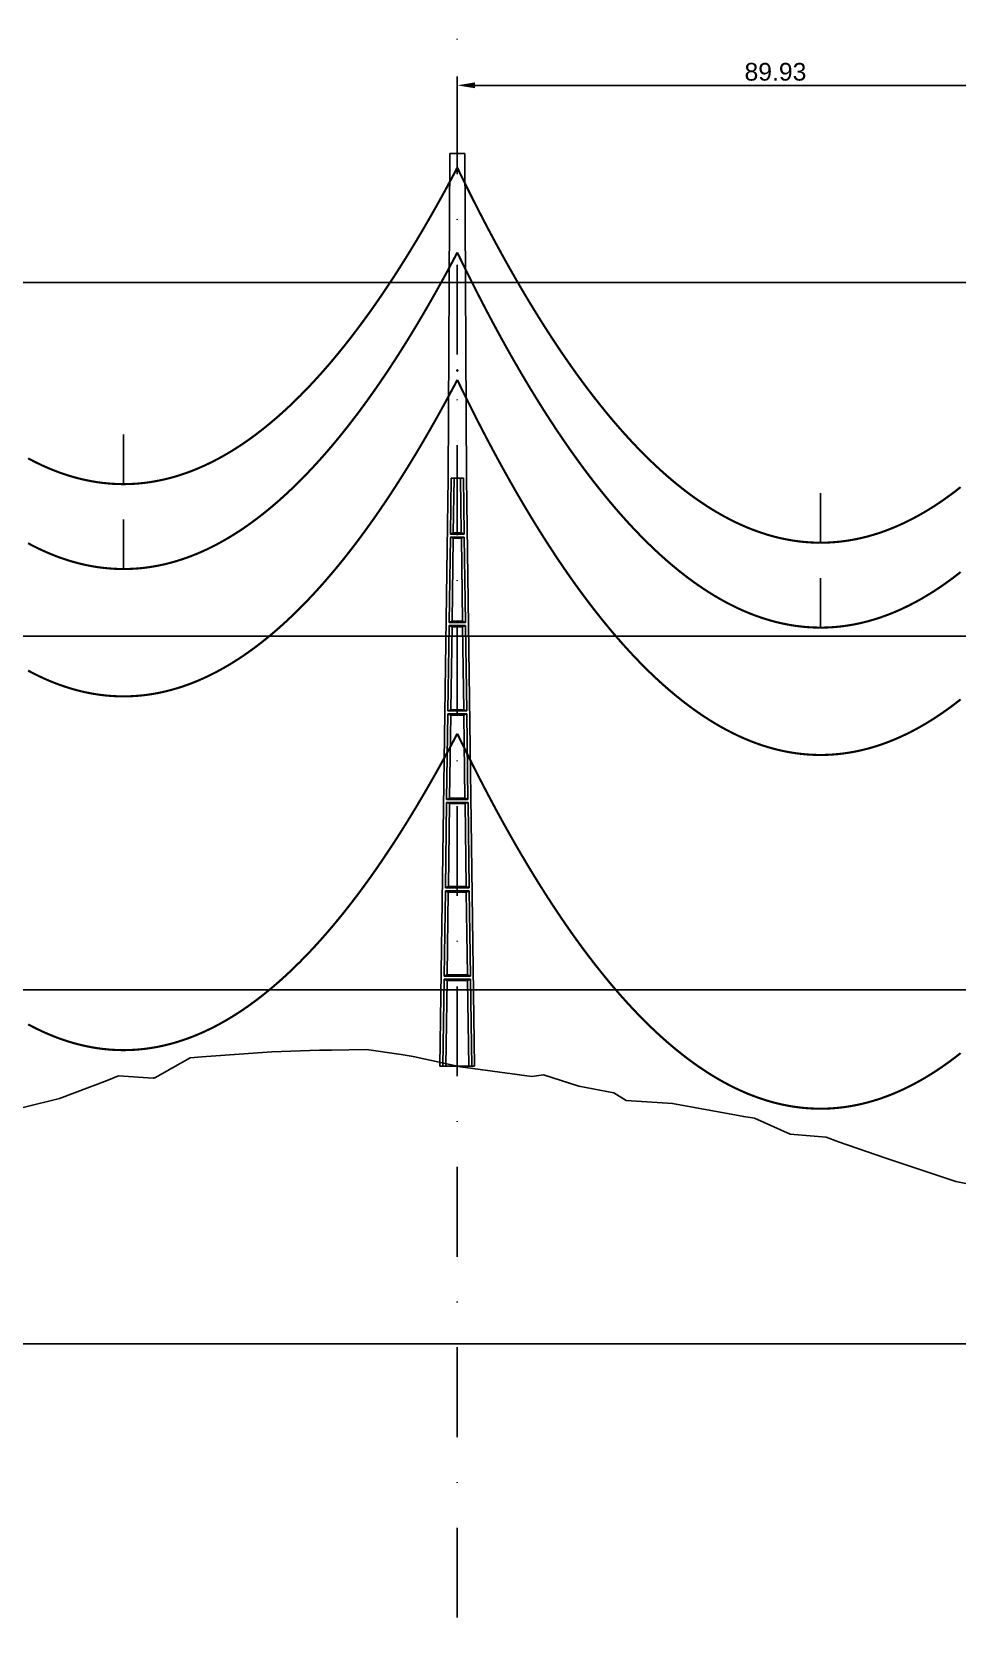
# Model space of a CAD drawing. Header units: metres. Extents: x -121 to 9872, y 3505 to 10721.
# Drawn here: x 3338.2 to 3468.9, y 6536.5 to 6762.4 of the extents above; entities that cross this region are included whole.
import ezdxf

# ---------------------------------------------------------------- set-up
doc = ezdxf.new("R2010")
doc.units = ezdxf.units.M
doc.header["$PDMODE"] = 2
doc.linetypes.add('DASHDOT', pattern=[25.4, 12.7, -6.35, 0, -6.35])
doc.linetypes.add('DASHED', pattern=[0.75, 0.5, -0.25])
for name, color, linetype in [('C-ROAD-PROF', 2, 'DASHED'), ('CON-EOL- FO', 101, 'Continuous'), ('CON-EOL- PROJEÇÃO', 22, 'Continuous'), ('CON-EOL-CA ARBUTUS', 144, 'Continuous'), ('cotas', 7, 'Continuous'), ('GRID', 253, 'Continuous'), ('POSTE DT', 7, 'Continuous')]:
    doc.layers.add(name, color=color, linetype=linetype)
doc.styles.get("Standard").update_dxf_attribs({"font": 'arial.ttf'})
doc.dimstyles.new('ISO-25', dxfattribs={"dimtxt": 2.5, "dimasz": 2.5, "dimexe": 1.25, "dimexo": 0.625, "dimtad": 1, "dimzin": 1, "dimtxsty": 'Standard', "dimcen": 2.5, "dimaunit": 1, "dimadec": 3, "dimazin": 3, "dimtfac": 1, "dimtmove": 0, "dimatfit": 3, "dimfxlon": 1, "dimarcsym": 0})

# ---------------------------------------------------------------- blocks, each defined once
blk = doc.blocks.new('*U10')
at = {"layer": 'POSTE DT', "extrusion": (0, 1, 0)}
for p, q in [((-3.31, 406.59), (-4.05, 262)), ((-3.31, 406.59), (3.31, 406.59)), ((3.31, 406.59), (4.06, 262)), ((-4.05, 262), (-7.72, 0)), ((-4.05, 262), (-4.05, 262)), ((-2.73, 262), (-3.08, 237.05)), ((-2.73, 262), (2.75, 262)), ((-1.42, 262), (-1.77, 237.57)), ((1.43, 262), (1.77, 237.57)), ((2.75, 262), (3.1, 237.05)), ((4.06, 262), (7.72, 0)), ((-3.1, 235.74), (-3.63, 197.65)), ((3.11, 235.73), (-3.1, 235.74)), ((3.1, 237.05), (-3.08, 237.05)), ((-1.8, 235.21), (-2.32, 198.19)), ((1.8, 235.21), (2.32, 198.19)), ((3.11, 235.73), (3.65, 197.65)), ((-3.65, 196.34), (-4.19, 158.25)), ((-2.35, 195.8), (-2.87, 158.8)), ((2.35, 195.8), (2.87, 158.8)), ((3.66, 196.34), (4.2, 158.25)), ((-4.21, 156.94), (-4.74, 118.85)), ((4.21, 156.94), (4.75, 118.85)), ((-2.9, 156.39), (-3.42, 119.41)), ((2.91, 156.39), (3.42, 119.41)), ((-4.76, 117.54), (-5.29, 79.45)), ((4.77, 117.54), (-4.76, 117.54)), ((4.75, 118.85), (-4.74, 118.85)), ((-3.46, 116.98), (-3.97, 80.02)), ((3.46, 116.98), (3.98, 80.02)), ((4.77, 117.54), (5.3, 79.45)), ((5.3, 79.45), (-5.29, 79.45)), ((-5.31, 78.14), (-5.85, 40.06)), ((5.32, 78.14), (-5.31, 78.14)), ((-4.01, 77.57), (-4.53, 40.63)), ((4.01, 77.57), (4.53, 40.63)), ((5.32, 78.14), (5.85, 40.06)), ((-5.86, 38.74), (-6.41, 0)), ((5.87, 38.74), (-5.86, 38.74)), ((5.85, 40.06), (-5.85, 40.06)), ((-4.56, 38.17), (-5.1, 0)), ((4.56, 38.17), (5.1, 0)), ((5.87, 38.74), (6.41, 0)), ((-6.41, 0), (-7.72, 0)), ((-5.1, 0), (-6.41, 0)), ((5.1, 0), (-5.1, 0)), ((6.41, 0), (5.1, 0)), ((7.72, 0), (6.41, 0))]:
    blk.add_line(p, q, dxfattribs=at)
at = {"layer": 'POSTE DT', "ltscale": 3}
for points in [[(-3.65, 196.34), (3.66, 196.34)], [(-3.63, 197.65), (3.65, 197.65)], [(-4.21, 156.94), (4.21, 156.94)], [(4.2, 158.25), (-4.19, 158.25)]]:
    blk.add_lwpolyline(points, dxfattribs=at)
at = {"layer": 'POSTE DT'}
for points, knots in [([(0.25, 309.94), (0.25, 309.93), (0.25, 309.93), (0.25, 309.92), (0.25, 309.91), (0.25, 309.9), (0.25, 309.89), (0.24, 309.85), (0.22, 309.82), (0.19, 309.77), (0.16, 309.74), (0.11, 309.71), (0.08, 309.7), (0.01, 309.68), (-0.02, 309.68), (-0.08, 309.7), (-0.11, 309.71), (-0.16, 309.74), (-0.18, 309.76), (-0.21, 309.8), (-0.22, 309.82), (-0.24, 309.85), (-0.24, 309.87), (-0.25, 309.89), (-0.25, 309.9), (-0.25, 309.92), (-0.25, 309.92), (-0.25, 309.93), (-0.25, 309.94), (-0.25, 309.95), (-0.25, 309.95), (-0.25, 309.96), (-0.25, 309.97), (-0.24, 310), (-0.23, 310.02), (-0.21, 310.07), (-0.2, 310.09), (-0.15, 310.14), (-0.13, 310.15), (-0.07, 310.18), (-0.03, 310.19), (0.03, 310.19), (0.06, 310.18), (0.12, 310.16), (0.14, 310.14), (0.18, 310.11), (0.2, 310.09), (0.21, 310.06), (0.22, 310.05), (0.23, 310.04), (0.24, 310.01), (0.24, 309.99), (0.25, 309.97), (0.25, 309.96), (0.25, 309.95), (0.25, 309.94), (0.25, 309.94), (0.25, 309.94), (0.25, 309.94)], [-54.728303, -54.728303, -54.728303, -54.728303, -54.309038, -54.309038, -53.647169, -53.647169, -52.532885, -52.532885, -48.86224, -48.86224, -45.282765, -45.282765, -41.52867, -41.52867, -37.867486, -37.867486, -34.454589, -34.454589, -31.301423, -31.301423, -28.48103, -28.48103, -26.961755, -26.961755, -25.7544, -25.7544, -25.136228, -25.136228, -24.64409, -24.64409, -24.094201, -24.094201, -23.191199, -23.191199, -20.494482, -20.494482, -17.342863, -17.342863, -13.645538, -13.645538, -9.835989, -9.835989, -6.296781, -6.296781, -3.005029, -3.005029, 0, 0, 0, 1.527594, 1.527594, 3.697216, 3.697216, 4.489727, 4.489727, 5.01438, 5.01438, 5.095313, 5.095313, 5.095313, 5.095313]), ([(-3.1, 235.74), (-2.88, 235.65), (-2.67, 235.56), (-2.23, 235.39), (-2.02, 235.3), (-1.8, 235.21)], [0.055576, 0.055576, 0.055576, 0.055576, 56.767409, 56.767409, 113.50757, 113.50757, 113.50757, 113.50757]), ([(-1.77, 237.57), (-1.99, 237.49), (-2.21, 237.4), (-2.64, 237.22), (-2.86, 237.14), (-3.08, 237.05)], [0, 0, 0, 0, 56.660495, 56.660495, 113.412826, 113.412826, 113.412826, 113.412826]), ([(-1.8, 235.21), (-1.2, 235.21), (-0.6, 235.21), (0.6, 235.21), (1.2, 235.21), (1.8, 235.21)], [0, 0, 0, 0, 68.567797, 68.567797, 137.136247, 137.136247, 137.136247, 137.136247]), ([(1.77, 237.57), (1.18, 237.57), (0.59, 237.57), (-0.59, 237.57), (-1.18, 237.57), (-1.77, 237.57)], [0, 0, 0, 0, 67.306894, 67.306894, 134.614447, 134.614447, 134.614447, 134.614447]), ([(3.1, 237.05), (2.87, 237.14), (2.65, 237.23), (2.21, 237.4), (1.99, 237.49), (1.77, 237.57)], [0, 0, 0, 0, 56.738948, 56.738948, 113.38731, 113.38731, 113.38731, 113.38731]), ([(1.8, 235.21), (2.02, 235.3), (2.24, 235.38), (2.68, 235.56), (2.89, 235.65), (3.11, 235.73)], [0, 0, 0, 0, 56.845349, 56.845349, 113.599799, 113.599799, 113.599799, 113.599799]), ([(-3.65, 196.34), (-3.43, 196.25), (-3.22, 196.16), (-2.78, 195.98), (-2.57, 195.89), (-2.35, 195.8)], [0.054307, 0.054307, 0.054307, 0.054307, 63.527131, 63.527131, 127.063246, 127.063246, 127.063246, 127.063246]), ([(-2.32, 198.19), (-2.54, 198.1), (-2.76, 198.01), (-3.2, 197.83), (-3.41, 197.74), (-3.63, 197.65)], [0, 0, 0, 0, 63.412073, 63.412073, 126.777421, 126.777421, 126.777421, 126.777421]), ([(-2.35, 195.8), (-1.57, 195.8), (-0.78, 195.8), (0.79, 195.8), (1.57, 195.8), (2.35, 195.8)], [0, 0, 0, 0, 89.585713, 89.585713, 179.17191, 179.17191, 179.17191, 179.17191]), ([(2.32, 198.19), (1.55, 198.19), (0.77, 198.19), (-0.77, 198.19), (-1.55, 198.19), (-2.32, 198.19)], [0, 0, 0, 0, 88.31008, 88.31008, 176.620652, 176.620652, 176.620652, 176.620652]), ([(3.65, 197.65), (3.43, 197.74), (3.2, 197.83), (2.76, 198.01), (2.54, 198.1), (2.32, 198.19)], [0, 0, 0, 0, 63.488119, 63.488119, 126.880939, 126.880939, 126.880939, 126.880939]), ([(2.35, 195.8), (2.57, 195.89), (2.79, 195.98), (3.23, 196.16), (3.45, 196.25), (3.66, 196.34)], [0, 0, 0, 0, 63.60246, 63.60246, 127.109696, 127.109696, 127.109696, 127.109696]), ([(-4.21, 156.94), (-3.99, 156.85), (-3.77, 156.75), (-3.34, 156.57), (-3.12, 156.48), (-2.9, 156.39)], [0.053423, 0.053423, 0.053423, 0.053423, 70.429742, 70.429742, 140.90167, 140.90167, 140.90167, 140.90167]), ([(-2.87, 158.8), (-3.09, 158.71), (-3.31, 158.62), (-3.75, 158.43), (-3.97, 158.34), (-4.19, 158.25)], [0, 0, 0, 0, 70.301707, 70.301707, 140.590947, 140.590947, 140.590947, 140.590947]), ([(2.87, 158.8), (1.92, 158.8), (0.96, 158.8), (-0.96, 158.8), (-1.91, 158.8), (-2.87, 158.8)], [0, 0, 0, 0, 109.314454, 109.314454, 218.629264, 218.629264, 218.629264, 218.629264]), ([(4.2, 158.25), (3.98, 158.34), (3.76, 158.44), (3.31, 158.62), (3.09, 158.71), (2.87, 158.8)], [0, 0, 0, 0, 70.379198, 70.379198, 140.659718, 140.659718, 140.659718, 140.659718]), ([(2.91, 156.39), (3.12, 156.48), (3.34, 156.57), (3.78, 156.75), (4, 156.85), (4.21, 156.94)], [0, 0, 0, 0, 70.506649, 70.506649, 140.914701, 140.914701, 140.914701, 140.914701]), ([(-2.9, 156.39), (-1.94, 156.39), (-0.97, 156.39), (0.97, 156.39), (1.94, 156.39), (2.91, 156.39)], [0, 0, 0, 0, 110.60219, 110.60219, 221.20473, 221.20473, 221.20473, 221.20473]), ([(-4.76, 117.54), (-4.54, 117.45), (-4.32, 117.35), (-3.89, 117.17), (-3.67, 117.07), (-3.46, 116.98)], [0.052784, 0.052784, 0.052784, 0.052784, 77.438432, 77.438432, 154.950301, 154.950301, 154.950301, 154.950301]), ([(-3.42, 119.41), (-3.64, 119.32), (-3.86, 119.23), (-4.3, 119.04), (-4.52, 118.95), (-4.74, 118.85)], [0, 0, 0, 0, 77.299547, 77.299547, 154.618634, 154.618634, 154.618634, 154.618634]), ([(-3.46, 116.98), (-2.3, 116.98), (-1.15, 116.98), (1.15, 116.98), (2.31, 116.98), (3.46, 116.98)], [0, 0, 0, 0, 131.617604, 131.617604, 263.235447, 263.235447, 263.235447, 263.235447]), ([(3.42, 119.41), (2.28, 119.41), (1.14, 119.41), (-1.14, 119.41), (-2.28, 119.41), (-3.42, 119.41)], [0, 0, 0, 0, 130.319901, 130.319901, 260.640046, 260.640046, 260.640046, 260.640046]), ([(4.75, 118.85), (4.53, 118.95), (4.31, 119.04), (3.87, 119.23), (3.64, 119.32), (3.42, 119.41)], [0, 0, 0, 0, 77.381597, 77.381597, 154.66183, 154.66183, 154.66183, 154.66183]), ([(3.46, 116.98), (3.68, 117.07), (3.89, 117.17), (4.33, 117.35), (4.55, 117.45), (4.77, 117.54)], [0, 0, 0, 0, 77.520013, 77.520013, 154.938747, 154.938747, 154.938747, 154.938747]), ([(-3.97, 80.02), (-4.19, 79.93), (-4.41, 79.83), (-4.85, 79.64), (-5.07, 79.55), (-5.29, 79.45)], [0, 0, 0, 0, 84.379671, 84.379671, 168.809376, 168.809376, 168.809376, 168.809376]), ([(3.98, 80.02), (2.65, 80.02), (1.33, 80.02), (-1.32, 80.02), (-2.65, 80.02), (-3.97, 80.02)], [0, 0, 0, 0, 151.326157, 151.326157, 302.652465, 302.652465, 302.652465, 302.652465]), ([(5.3, 79.45), (5.08, 79.55), (4.86, 79.64), (4.42, 79.83), (4.2, 79.93), (3.98, 80.02)], [0, 0, 0, 0, 84.46863, 84.46863, 168.833721, 168.833721, 168.833721, 168.833721]), ([(-5.31, 78.14), (-5.09, 78.05), (-4.88, 77.95), (-4.44, 77.76), (-4.23, 77.67), (-4.01, 77.57)], [0.052308, 0.052308, 0.052308, 0.052308, 84.527725, 84.527725, 169.158824, 169.158824, 169.158824, 169.158824]), ([(-4.01, 77.57), (-2.67, 77.57), (-1.34, 77.57), (1.34, 77.57), (2.67, 77.57), (4.01, 77.57)], [0, 0, 0, 0, 152.632212, 152.632212, 305.264569, 305.264569, 305.264569, 305.264569]), ([(4.01, 77.57), (4.23, 77.67), (4.45, 77.76), (4.88, 77.95), (5.1, 78.05), (5.32, 78.14)], [0, 0, 0, 0, 84.616316, 84.616316, 169.129178, 169.129178, 169.129178, 169.129178]), ([(-5.86, 38.74), (-5.65, 38.65), (-5.43, 38.55), (-5, 38.36), (-4.78, 38.26), (-4.56, 38.17)], [0.026524, 0.026524, 0.026524, 0.026524, 91.679563, 91.679563, 183.466041, 183.466041, 183.466041, 183.466041]), ([(-4.53, 40.63), (-4.75, 40.53), (-4.97, 40.44), (-5.41, 40.25), (-5.63, 40.15), (-5.85, 40.06)], [0, 0, 0, 0, 91.523648, 91.523648, 183.126775, 183.126775, 183.126775, 183.126775]), ([(-4.56, 38.17), (-3.04, 38.17), (-1.52, 38.17), (1.52, 38.17), (3.04, 38.17), (4.56, 38.17)], [0, 0, 0, 0, 173.646192, 173.646192, 347.292451, 347.292451, 347.292451, 347.292451]), ([(4.53, 40.63), (3.02, 40.63), (1.51, 40.63), (-1.51, 40.63), (-3.02, 40.63), (-4.53, 40.63)], [0, 0, 0, 0, 172.33304, 172.33304, 344.666151, 344.666151, 344.666151, 344.666151]), ([(5.85, 40.06), (5.63, 40.15), (5.41, 40.25), (4.97, 40.44), (4.75, 40.53), (4.53, 40.63)], [0, 0, 0, 0, 91.621326, 91.621326, 183.137324, 183.137324, 183.137324, 183.137324]), ([(4.56, 38.17), (4.78, 38.26), (5, 38.36), (5.43, 38.55), (5.65, 38.65), (5.87, 38.74)], [0, 0, 0, 0, 91.776928, 91.776928, 183.448614, 183.448614, 183.448614, 183.448614])]:
    blk.add_open_spline(points, degree=3, knots=knots, dxfattribs=at)
blk = doc.blocks.new('*D360')
at = {"layer": 'cotas', "color": 0, "lineweight": -2, "transparency": 16777216}
for p, q in [((3309.28, 6784.05), (3309.28, 6786.3)), ((3398.28, 6784.05), (3398.28, 6786.3)), ((3311.78, 6785.05), (3395.78, 6785.05))]:
    blk.add_line(p, q, dxfattribs=at)
at = {"layer": 'cotas', "color": 0, "transparency": 16777216}
for points in [[(3311.78, 6785.47), (3311.78, 6784.63), (3309.28, 6785.05)], [(3395.78, 6785.47), (3395.78, 6784.63), (3398.28, 6785.05)]]:
    blk.add_solid(points, dxfattribs=at)
at = {"layer": 'Defpoints', "color": 0, "transparency": 16777216}
for p in [(3398.28, 6785.05), (3398.28, 6751.07), (3309.28, 6740.72)]:
    blk.add_point(p, dxfattribs=at)
at = {"layer": 'cotas', "color": 0, "transparency": 16777216, "insert": (3353.78, 6787.18), "char_height": 2.5, "attachment_point": 5}
blk.add_mtext('84,98', dxfattribs=at)
blk = doc.blocks.new('*D361')
at = {"layer": 'cotas', "color": 0, "lineweight": -2, "transparency": 16777216}
for p, q in [((3398.28, 6753.84), (3398.28, 6756.09)), ((3488.21, 6753.84), (3488.21, 6756.09)), ((3400.78, 6754.84), (3485.71, 6754.84))]:
    blk.add_line(p, q, dxfattribs=at)
at = {"layer": 'cotas', "color": 0, "transparency": 16777216}
for points in [[(3400.78, 6755.26), (3400.78, 6754.43), (3398.28, 6754.84)], [(3485.71, 6755.26), (3485.71, 6754.43), (3488.21, 6754.84)]]:
    blk.add_solid(points, dxfattribs=at)
at = {"layer": 'Defpoints', "color": 0, "transparency": 16777216}
for p in [(3488.21, 6754.84), (3398.28, 6745.43), (3488.21, 6722.1)]:
    blk.add_point(p, dxfattribs=at)
at = {"layer": 'cotas', "color": 0, "transparency": 16777216, "insert": (3443.25, 6756.74), "char_height": 2.5, "attachment_point": 5}
blk.add_mtext('89.93', dxfattribs=at)

msp = doc.modelspace()

# ---------------------------------------------------------------- linework, layer by layer
at = {"layer": 'C-ROAD-PROF', "color": 0, "linetype": 'Continuous', "lineweight": -3}
msp.add_lwpolyline([(3332.11, 6609.174), (3342.062, 6611.639), (3348.802, 6614.195), (3350.42, 6614.864), (3355.289, 6614.519), (3355.411, 6614.549), (3355.413, 6614.549), (3355.536, 6614.581), (3360.511, 6617.383), (3362.168, 6617.532), (3372.082, 6618.236), (3378.808, 6618.459), (3380.519, 6618.492), (3385.447, 6618.551), (3390.352, 6617.842), (3392.025, 6617.584), (3398.726, 6616.101), (3408.807, 6614.761), (3410.469, 6614.966), (3415.446, 6613.401), (3420.429, 6612.42), (3422.131, 6611.355), (3428.72, 6610.949), (3438.773, 6609.076), (3440.304, 6608.872), (3445.341, 6606.591), (3450.42, 6606.178), (3452.145, 6605.515), (3458.864, 6603.194), (3468.753, 6599.891), (3470.414, 6599.571)], dxfattribs=at)
at = {"layer": 'CON-EOL- FO', "const_width": 0.3}
for points in [[(3337.621, 6672.121), (3338.063, 6671.885), (3338.506, 6671.658), (3338.949, 6671.438), (3339.392, 6671.226), (3339.835, 6671.022), (3340.277, 6670.826), (3340.72, 6670.637), (3341.163, 6670.457), (3341.606, 6670.284), (3342.048, 6670.119), (3342.491, 6669.963), (3342.934, 6669.814), (3343.377, 6669.672), (3343.82, 6669.539), (3344.262, 6669.414), (3344.705, 6669.296), (3345.148, 6669.186), (3345.591, 6669.085), (3346.034, 6668.991), (3346.476, 6668.904), (3346.919, 6668.826), (3347.362, 6668.756), (3347.805, 6668.693), (3348.248, 6668.639), (3348.69, 6668.592), (3349.133, 6668.553), (3349.576, 6668.522), (3350.019, 6668.498), (3350.461, 6668.483), (3350.904, 6668.475), (3351.347, 6668.476), (3351.79, 6668.484), (3352.233, 6668.5), (3352.675, 6668.524), (3353.118, 6668.555), (3353.561, 6668.595), (3354.004, 6668.643), (3354.447, 6668.698), (3354.889, 6668.761), (3355.332, 6668.832), (3355.775, 6668.911), (3356.218, 6668.998), (3356.66, 6669.092), (3357.103, 6669.195), (3357.546, 6669.305), (3357.989, 6669.423), (3358.432, 6669.549), (3358.874, 6669.683), (3359.317, 6669.825), (3359.76, 6669.975), (3360.203, 6670.132), (3360.646, 6670.298), (3361.088, 6670.471), (3361.531, 6670.652), (3361.974, 6670.841), (3362.417, 6671.038), (3362.859, 6671.242), (3363.302, 6671.455), (3363.745, 6671.675), (3364.188, 6671.904), (3364.631, 6672.14), (3365.073, 6672.384), (3365.516, 6672.636), (3365.959, 6672.895), (3366.402, 6673.163), (3366.845, 6673.439), (3367.287, 6673.722), (3367.73, 6674.013), (3368.173, 6674.312), (3368.616, 6674.619), (3369.058, 6674.934), (3369.501, 6675.257), (3369.944, 6675.588), (3370.387, 6675.926), (3370.83, 6676.273), (3371.272, 6676.627), (3371.715, 6676.989), (3372.158, 6677.359), (3372.601, 6677.737), (3373.044, 6678.123), (3373.486, 6678.517), (3373.929, 6678.918), (3374.372, 6679.328), (3374.815, 6679.745), (3375.257, 6680.17), (3375.7, 6680.604), (3376.143, 6681.045), (3376.586, 6681.494), (3377.029, 6681.951), (3377.471, 6682.415), (3377.914, 6682.888), (3378.357, 6683.369), (3378.8, 6683.857), (3379.243, 6684.353), (3379.685, 6684.858), (3380.128, 6685.37), (3380.571, 6685.89), (3381.014, 6686.418), (3381.456, 6686.954), (3381.899, 6687.498), (3382.342, 6688.05), (3382.785, 6688.609), (3383.228, 6689.177), (3383.67, 6689.752), (3384.113, 6690.336), (3384.556, 6690.927), (3384.999, 6691.527), (3385.442, 6692.134), (3385.884, 6692.749), (3386.327, 6693.372), (3386.77, 6694.003), (3387.213, 6694.642), (3387.655, 6695.289), (3388.098, 6695.944), (3388.541, 6696.607), (3388.984, 6697.278), (3389.427, 6697.956), (3389.869, 6698.643), (3390.312, 6699.338), (3390.755, 6700.04), (3391.198, 6700.751), (3391.641, 6701.469), (3392.083, 6702.196), (3392.526, 6702.93), (3392.969, 6703.672), (3393.412, 6704.423), (3393.854, 6705.181), (3394.297, 6705.947), (3394.74, 6706.722), (3395.183, 6707.504), (3395.626, 6708.294), (3396.068, 6709.092), (3396.511, 6709.898), (3396.954, 6710.713), (3397.397, 6711.535), (3397.84, 6712.365), (3398.282, 6713.203)], [(3398.282, 6713.203), (3398.73, 6712.28), (3399.177, 6711.365), (3399.625, 6710.459), (3400.072, 6709.56), (3400.519, 6708.67), (3400.967, 6707.788), (3401.414, 6706.914), (3401.862, 6706.048), (3402.309, 6705.19), (3402.756, 6704.341), (3403.204, 6703.5), (3403.651, 6702.667), (3404.099, 6701.842), (3404.546, 6701.025), (3404.993, 6700.216), (3405.441, 6699.416), (3405.888, 6698.623), (3406.336, 6697.839), (3406.783, 6697.063), (3407.23, 6696.295), (3407.678, 6695.536), (3408.125, 6694.784), (3408.573, 6694.04), (3409.02, 6693.305), (3409.468, 6692.578), (3409.915, 6691.859), (3410.362, 6691.148), (3410.81, 6690.445), (3411.257, 6689.75), (3411.705, 6689.064), (3412.152, 6688.385), (3412.599, 6687.715), (3413.047, 6687.052), (3413.494, 6686.398), (3413.942, 6685.752), (3414.389, 6685.114), (3414.836, 6684.484), (3415.284, 6683.863), (3415.731, 6683.249), (3416.179, 6682.643), (3416.626, 6682.046), (3417.073, 6681.457), (3417.521, 6680.875), (3417.968, 6680.302), (3418.416, 6679.737), (3418.863, 6679.18), (3419.311, 6678.631), (3419.758, 6678.09), (3420.205, 6677.557), (3420.653, 6677.033), (3421.1, 6676.516), (3421.548, 6676.008), (3421.995, 6675.507), (3422.442, 6675.015), (3422.89, 6674.53), (3423.337, 6674.054), (3423.785, 6673.586), (3424.232, 6673.126), (3424.679, 6672.674), (3425.127, 6672.23), (3425.574, 6671.794), (3426.022, 6671.366), (3426.469, 6670.946), (3426.916, 6670.534), (3427.364, 6670.131), (3427.811, 6669.735), (3428.259, 6669.347), (3428.706, 6668.968), (3429.153, 6668.596), (3429.601, 6668.233), (3430.048, 6667.878), (3430.496, 6667.53), (3430.943, 6667.191), (3431.391, 6666.86), (3431.838, 6666.536), (3432.285, 6666.221), (3432.733, 6665.914), (3433.18, 6665.615), (3433.628, 6665.324), (3434.075, 6665.041), (3434.522, 6664.766), (3434.97, 6664.499), (3435.417, 6664.24), (3435.865, 6663.989), (3436.312, 6663.746), (3436.759, 6663.512), (3437.207, 6663.285), (3437.654, 6663.066), (3438.102, 6662.856), (3438.549, 6662.653), (3438.996, 6662.458), (3439.444, 6662.272), (3439.891, 6662.093), (3440.339, 6661.923), (3440.786, 6661.76), (3441.233, 6661.605), (3441.681, 6661.459), (3442.128, 6661.321), (3442.576, 6661.19), (3443.023, 6661.068), (3443.471, 6660.953), (3443.918, 6660.847), (3444.365, 6660.749), (3444.813, 6660.659), (3445.26, 6660.576), (3445.708, 6660.502), (3446.155, 6660.436), (3446.602, 6660.378), (3447.05, 6660.328), (3447.497, 6660.285), (3447.945, 6660.251), (3448.392, 6660.225), (3448.839, 6660.207), (3449.287, 6660.197), (3449.734, 6660.195), (3450.182, 6660.201), (3450.629, 6660.215), (3451.076, 6660.237), (3451.524, 6660.267), (3451.971, 6660.305), (3452.419, 6660.351), (3452.866, 6660.405), (3453.314, 6660.468), (3453.761, 6660.538), (3454.208, 6660.616), (3454.656, 6660.702), (3455.103, 6660.796), (3455.551, 6660.899), (3455.998, 6661.009), (3456.445, 6661.127), (3456.893, 6661.254), (3457.34, 6661.388), (3457.788, 6661.531), (3458.235, 6661.681), (3458.682, 6661.839), (3459.13, 6662.006), (3459.577, 6662.18), (3460.025, 6662.363), (3460.472, 6662.554), (3460.919, 6662.752), (3461.367, 6662.959), (3461.814, 6663.173), (3462.262, 6663.396), (3462.709, 6663.627), (3463.156, 6663.866), (3463.604, 6664.112), (3464.051, 6664.367), (3464.499, 6664.63), (3464.946, 6664.901), (3465.394, 6665.18), (3465.841, 6665.467), (3466.288, 6665.762), (3466.736, 6666.065), (3467.183, 6666.376), (3467.631, 6666.695), (3468.078, 6667.023), (3468.525, 6667.358), (3468.973, 6667.701), (3469.42, 6668.052)]]:
    msp.add_lwpolyline(points, dxfattribs=at)
at = {"layer": 'CON-EOL- PROJEÇÃO', "lineweight": 30, "const_width": 0.3}
for points in [[(3337.621, 6622.121), (3338.063, 6621.885), (3338.506, 6621.658), (3338.949, 6621.438), (3339.392, 6621.226), (3339.835, 6621.022), (3340.277, 6620.826), (3340.72, 6620.637), (3341.163, 6620.457), (3341.606, 6620.284), (3342.048, 6620.119), (3342.491, 6619.963), (3342.934, 6619.814), (3343.377, 6619.672), (3343.82, 6619.539), (3344.262, 6619.414), (3344.705, 6619.296), (3345.148, 6619.186), (3345.591, 6619.085), (3346.034, 6618.991), (3346.476, 6618.904), (3346.919, 6618.826), (3347.362, 6618.756), (3347.805, 6618.693), (3348.248, 6618.639), (3348.69, 6618.592), (3349.133, 6618.553), (3349.576, 6618.522), (3350.019, 6618.498), (3350.461, 6618.483), (3350.904, 6618.475), (3351.347, 6618.476), (3351.79, 6618.484), (3352.233, 6618.5), (3352.675, 6618.524), (3353.118, 6618.555), (3353.561, 6618.595), (3354.004, 6618.643), (3354.447, 6618.698), (3354.889, 6618.761), (3355.332, 6618.832), (3355.775, 6618.911), (3356.218, 6618.998), (3356.66, 6619.092), (3357.103, 6619.195), (3357.546, 6619.305), (3357.989, 6619.423), (3358.432, 6619.549), (3358.874, 6619.683), (3359.317, 6619.825), (3359.76, 6619.975), (3360.203, 6620.132), (3360.646, 6620.298), (3361.088, 6620.471), (3361.531, 6620.652), (3361.974, 6620.841), (3362.417, 6621.038), (3362.859, 6621.242), (3363.302, 6621.455), (3363.745, 6621.675), (3364.188, 6621.904), (3364.631, 6622.14), (3365.073, 6622.384), (3365.516, 6622.636), (3365.959, 6622.895), (3366.402, 6623.163), (3366.845, 6623.439), (3367.287, 6623.722), (3367.73, 6624.013), (3368.173, 6624.312), (3368.616, 6624.619), (3369.058, 6624.934), (3369.501, 6625.257), (3369.944, 6625.588), (3370.387, 6625.926), (3370.83, 6626.273), (3371.272, 6626.627), (3371.715, 6626.989), (3372.158, 6627.359), (3372.601, 6627.737), (3373.044, 6628.123), (3373.486, 6628.517), (3373.929, 6628.918), (3374.372, 6629.328), (3374.815, 6629.745), (3375.257, 6630.17), (3375.7, 6630.604), (3376.143, 6631.045), (3376.586, 6631.494), (3377.029, 6631.951), (3377.471, 6632.415), (3377.914, 6632.888), (3378.357, 6633.369), (3378.8, 6633.857), (3379.243, 6634.353), (3379.685, 6634.858), (3380.128, 6635.37), (3380.571, 6635.89), (3381.014, 6636.418), (3381.456, 6636.954), (3381.899, 6637.498), (3382.342, 6638.05), (3382.785, 6638.609), (3383.228, 6639.177), (3383.67, 6639.752), (3384.113, 6640.336), (3384.556, 6640.927), (3384.999, 6641.527), (3385.442, 6642.134), (3385.884, 6642.749), (3386.327, 6643.372), (3386.77, 6644.003), (3387.213, 6644.642), (3387.655, 6645.289), (3388.098, 6645.944), (3388.541, 6646.607), (3388.984, 6647.278), (3389.427, 6647.956), (3389.869, 6648.643), (3390.312, 6649.338), (3390.755, 6650.04), (3391.198, 6650.751), (3391.641, 6651.469), (3392.083, 6652.196), (3392.526, 6652.93), (3392.969, 6653.672), (3393.412, 6654.423), (3393.854, 6655.181), (3394.297, 6655.947), (3394.74, 6656.722), (3395.183, 6657.504), (3395.626, 6658.294), (3396.068, 6659.092), (3396.511, 6659.898), (3396.954, 6660.713), (3397.397, 6661.535), (3397.84, 6662.365), (3398.282, 6663.203)], [(3398.282, 6663.203), (3398.73, 6662.28), (3399.177, 6661.365), (3399.625, 6660.459), (3400.072, 6659.56), (3400.519, 6658.67), (3400.967, 6657.788), (3401.414, 6656.914), (3401.862, 6656.048), (3402.309, 6655.19), (3402.756, 6654.341), (3403.204, 6653.5), (3403.651, 6652.667), (3404.099, 6651.842), (3404.546, 6651.025), (3404.993, 6650.216), (3405.441, 6649.416), (3405.888, 6648.623), (3406.336, 6647.839), (3406.783, 6647.063), (3407.23, 6646.295), (3407.678, 6645.536), (3408.125, 6644.784), (3408.573, 6644.04), (3409.02, 6643.305), (3409.468, 6642.578), (3409.915, 6641.859), (3410.362, 6641.148), (3410.81, 6640.445), (3411.257, 6639.75), (3411.705, 6639.064), (3412.152, 6638.385), (3412.599, 6637.715), (3413.047, 6637.052), (3413.494, 6636.398), (3413.942, 6635.752), (3414.389, 6635.114), (3414.836, 6634.484), (3415.284, 6633.863), (3415.731, 6633.249), (3416.179, 6632.643), (3416.626, 6632.046), (3417.073, 6631.457), (3417.521, 6630.875), (3417.968, 6630.302), (3418.416, 6629.737), (3418.863, 6629.18), (3419.311, 6628.631), (3419.758, 6628.09), (3420.205, 6627.557), (3420.653, 6627.033), (3421.1, 6626.516), (3421.548, 6626.008), (3421.995, 6625.507), (3422.442, 6625.015), (3422.89, 6624.53), (3423.337, 6624.054), (3423.785, 6623.586), (3424.232, 6623.126), (3424.679, 6622.674), (3425.127, 6622.23), (3425.574, 6621.794), (3426.022, 6621.366), (3426.469, 6620.946), (3426.916, 6620.534), (3427.364, 6620.131), (3427.811, 6619.735), (3428.259, 6619.347), (3428.706, 6618.968), (3429.153, 6618.596), (3429.601, 6618.233), (3430.048, 6617.878), (3430.496, 6617.53), (3430.943, 6617.191), (3431.391, 6616.86), (3431.838, 6616.536), (3432.285, 6616.221), (3432.733, 6615.914), (3433.18, 6615.615), (3433.628, 6615.324), (3434.075, 6615.041), (3434.522, 6614.766), (3434.97, 6614.499), (3435.417, 6614.24), (3435.865, 6613.989), (3436.312, 6613.746), (3436.759, 6613.512), (3437.207, 6613.285), (3437.654, 6613.066), (3438.102, 6612.856), (3438.549, 6612.653), (3438.996, 6612.458), (3439.444, 6612.272), (3439.891, 6612.093), (3440.339, 6611.923), (3440.786, 6611.76), (3441.233, 6611.605), (3441.681, 6611.459), (3442.128, 6611.321), (3442.576, 6611.19), (3443.023, 6611.068), (3443.471, 6610.953), (3443.918, 6610.847), (3444.365, 6610.749), (3444.813, 6610.659), (3445.26, 6610.576), (3445.708, 6610.502), (3446.155, 6610.436), (3446.602, 6610.378), (3447.05, 6610.328), (3447.497, 6610.285), (3447.945, 6610.251), (3448.392, 6610.225), (3448.839, 6610.207), (3449.287, 6610.197), (3449.734, 6610.195), (3450.182, 6610.201), (3450.629, 6610.215), (3451.076, 6610.237), (3451.524, 6610.267), (3451.971, 6610.305), (3452.419, 6610.351), (3452.866, 6610.405), (3453.314, 6610.468), (3453.761, 6610.538), (3454.208, 6610.616), (3454.656, 6610.702), (3455.103, 6610.796), (3455.551, 6610.899), (3455.998, 6611.009), (3456.445, 6611.127), (3456.893, 6611.254), (3457.34, 6611.388), (3457.788, 6611.531), (3458.235, 6611.681), (3458.682, 6611.839), (3459.13, 6612.006), (3459.577, 6612.18), (3460.025, 6612.363), (3460.472, 6612.554), (3460.919, 6612.752), (3461.367, 6612.959), (3461.814, 6613.173), (3462.262, 6613.396), (3462.709, 6613.627), (3463.156, 6613.866), (3463.604, 6614.112), (3464.051, 6614.367), (3464.499, 6614.63), (3464.946, 6614.901), (3465.394, 6615.18), (3465.841, 6615.467), (3466.288, 6615.762), (3466.736, 6616.065), (3467.183, 6616.376), (3467.631, 6616.695), (3468.078, 6617.023), (3468.525, 6617.358), (3468.973, 6617.701), (3469.42, 6618.052)]]:
    msp.add_lwpolyline(points, dxfattribs=at)
at = {"layer": 'CON-EOL-CA ARBUTUS'}
for p, q in [((3351.108, 6698.475), (3351.108, 6705.475)), ((3449.623, 6690.195), (3449.623, 6697.195)), ((3351.108, 6686.475), (3351.108, 6693.475)), ((3449.623, 6678.195), (3449.623, 6685.195))]:
    msp.add_line(p, q, dxfattribs=at)
at = {"layer": 'CON-EOL-CA ARBUTUS', "const_width": 0.3}
for points in [[(3337.621, 6702.121), (3338.063, 6701.885), (3338.506, 6701.658), (3338.949, 6701.438), (3339.392, 6701.226), (3339.835, 6701.022), (3340.277, 6700.826), (3340.72, 6700.637), (3341.163, 6700.457), (3341.606, 6700.284), (3342.048, 6700.119), (3342.491, 6699.963), (3342.934, 6699.814), (3343.377, 6699.672), (3343.82, 6699.539), (3344.262, 6699.414), (3344.705, 6699.296), (3345.148, 6699.186), (3345.591, 6699.085), (3346.034, 6698.991), (3346.476, 6698.904), (3346.919, 6698.826), (3347.362, 6698.756), (3347.805, 6698.693), (3348.248, 6698.639), (3348.69, 6698.592), (3349.133, 6698.553), (3349.576, 6698.522), (3350.019, 6698.498), (3350.461, 6698.483), (3350.904, 6698.475), (3351.347, 6698.476), (3351.79, 6698.484), (3352.233, 6698.5), (3352.675, 6698.524), (3353.118, 6698.555), (3353.561, 6698.595), (3354.004, 6698.643), (3354.447, 6698.698), (3354.889, 6698.761), (3355.332, 6698.832), (3355.775, 6698.911), (3356.218, 6698.998), (3356.66, 6699.092), (3357.103, 6699.195), (3357.546, 6699.305), (3357.989, 6699.423), (3358.432, 6699.549), (3358.874, 6699.683), (3359.317, 6699.825), (3359.76, 6699.975), (3360.203, 6700.132), (3360.646, 6700.298), (3361.088, 6700.471), (3361.531, 6700.652), (3361.974, 6700.841), (3362.417, 6701.038), (3362.859, 6701.242), (3363.302, 6701.455), (3363.745, 6701.675), (3364.188, 6701.904), (3364.631, 6702.14), (3365.073, 6702.384), (3365.516, 6702.636), (3365.959, 6702.895), (3366.402, 6703.163), (3366.845, 6703.439), (3367.287, 6703.722), (3367.73, 6704.013), (3368.173, 6704.312), (3368.616, 6704.619), (3369.058, 6704.934), (3369.501, 6705.257), (3369.944, 6705.588), (3370.387, 6705.926), (3370.83, 6706.273), (3371.272, 6706.627), (3371.715, 6706.989), (3372.158, 6707.359), (3372.601, 6707.737), (3373.044, 6708.123), (3373.486, 6708.517), (3373.929, 6708.918), (3374.372, 6709.328), (3374.815, 6709.745), (3375.257, 6710.17), (3375.7, 6710.604), (3376.143, 6711.045), (3376.586, 6711.494), (3377.029, 6711.951), (3377.471, 6712.415), (3377.914, 6712.888), (3378.357, 6713.369), (3378.8, 6713.857), (3379.243, 6714.353), (3379.685, 6714.858), (3380.128, 6715.37), (3380.571, 6715.89), (3381.014, 6716.418), (3381.456, 6716.954), (3381.899, 6717.498), (3382.342, 6718.05), (3382.785, 6718.609), (3383.228, 6719.177), (3383.67, 6719.752), (3384.113, 6720.336), (3384.556, 6720.927), (3384.999, 6721.527), (3385.442, 6722.134), (3385.884, 6722.749), (3386.327, 6723.372), (3386.77, 6724.003), (3387.213, 6724.642), (3387.655, 6725.289), (3388.098, 6725.944), (3388.541, 6726.607), (3388.984, 6727.278), (3389.427, 6727.956), (3389.869, 6728.643), (3390.312, 6729.338), (3390.755, 6730.04), (3391.198, 6730.751), (3391.641, 6731.469), (3392.083, 6732.196), (3392.526, 6732.93), (3392.969, 6733.672), (3393.412, 6734.423), (3393.854, 6735.181), (3394.297, 6735.947), (3394.74, 6736.722), (3395.183, 6737.504), (3395.626, 6738.294), (3396.068, 6739.092), (3396.511, 6739.898), (3396.954, 6740.713), (3397.397, 6741.535), (3397.84, 6742.365), (3398.282, 6743.203)], [(3398.282, 6743.203), (3398.73, 6742.28), (3399.177, 6741.365), (3399.625, 6740.459), (3400.072, 6739.56), (3400.519, 6738.67), (3400.967, 6737.788), (3401.414, 6736.914), (3401.862, 6736.048), (3402.309, 6735.19), (3402.756, 6734.341), (3403.204, 6733.5), (3403.651, 6732.667), (3404.099, 6731.842), (3404.546, 6731.025), (3404.993, 6730.216), (3405.441, 6729.416), (3405.888, 6728.623), (3406.336, 6727.839), (3406.783, 6727.063), (3407.23, 6726.295), (3407.678, 6725.536), (3408.125, 6724.784), (3408.573, 6724.04), (3409.02, 6723.305), (3409.468, 6722.578), (3409.915, 6721.859), (3410.362, 6721.148), (3410.81, 6720.445), (3411.257, 6719.75), (3411.705, 6719.064), (3412.152, 6718.385), (3412.599, 6717.715), (3413.047, 6717.052), (3413.494, 6716.398), (3413.942, 6715.752), (3414.389, 6715.114), (3414.836, 6714.484), (3415.284, 6713.863), (3415.731, 6713.249), (3416.179, 6712.643), (3416.626, 6712.046), (3417.073, 6711.457), (3417.521, 6710.875), (3417.968, 6710.302), (3418.416, 6709.737), (3418.863, 6709.18), (3419.311, 6708.631), (3419.758, 6708.09), (3420.205, 6707.557), (3420.653, 6707.033), (3421.1, 6706.516), (3421.548, 6706.008), (3421.995, 6705.507), (3422.442, 6705.015), (3422.89, 6704.53), (3423.337, 6704.054), (3423.785, 6703.586), (3424.232, 6703.126), (3424.679, 6702.674), (3425.127, 6702.23), (3425.574, 6701.794), (3426.022, 6701.366), (3426.469, 6700.946), (3426.916, 6700.534), (3427.364, 6700.131), (3427.811, 6699.735), (3428.259, 6699.347), (3428.706, 6698.968), (3429.153, 6698.596), (3429.601, 6698.233), (3430.048, 6697.878), (3430.496, 6697.53), (3430.943, 6697.191), (3431.391, 6696.86), (3431.838, 6696.536), (3432.285, 6696.221), (3432.733, 6695.914), (3433.18, 6695.615), (3433.628, 6695.324), (3434.075, 6695.041), (3434.522, 6694.766), (3434.97, 6694.499), (3435.417, 6694.24), (3435.865, 6693.989), (3436.312, 6693.746), (3436.759, 6693.512), (3437.207, 6693.285), (3437.654, 6693.066), (3438.102, 6692.856), (3438.549, 6692.653), (3438.996, 6692.458), (3439.444, 6692.272), (3439.891, 6692.093), (3440.339, 6691.923), (3440.786, 6691.76), (3441.233, 6691.605), (3441.681, 6691.459), (3442.128, 6691.321), (3442.576, 6691.19), (3443.023, 6691.068), (3443.471, 6690.953), (3443.918, 6690.847), (3444.365, 6690.749), (3444.813, 6690.659), (3445.26, 6690.576), (3445.708, 6690.502), (3446.155, 6690.436), (3446.602, 6690.378), (3447.05, 6690.328), (3447.497, 6690.285), (3447.945, 6690.251), (3448.392, 6690.225), (3448.839, 6690.207), (3449.287, 6690.197), (3449.734, 6690.195), (3450.182, 6690.201), (3450.629, 6690.215), (3451.076, 6690.237), (3451.524, 6690.267), (3451.971, 6690.305), (3452.419, 6690.351), (3452.866, 6690.405), (3453.314, 6690.468), (3453.761, 6690.538), (3454.208, 6690.616), (3454.656, 6690.702), (3455.103, 6690.796), (3455.551, 6690.899), (3455.998, 6691.009), (3456.445, 6691.127), (3456.893, 6691.254), (3457.34, 6691.388), (3457.788, 6691.531), (3458.235, 6691.681), (3458.682, 6691.839), (3459.13, 6692.006), (3459.577, 6692.18), (3460.025, 6692.363), (3460.472, 6692.554), (3460.919, 6692.752), (3461.367, 6692.959), (3461.814, 6693.173), (3462.262, 6693.396), (3462.709, 6693.627), (3463.156, 6693.866), (3463.604, 6694.112), (3464.051, 6694.367), (3464.499, 6694.63), (3464.946, 6694.901), (3465.394, 6695.18), (3465.841, 6695.467), (3466.288, 6695.762), (3466.736, 6696.065), (3467.183, 6696.376), (3467.631, 6696.695), (3468.078, 6697.023), (3468.525, 6697.358), (3468.973, 6697.701), (3469.42, 6698.052)], [(3337.621, 6690.121), (3338.063, 6689.885), (3338.506, 6689.658), (3338.949, 6689.438), (3339.392, 6689.226), (3339.835, 6689.022), (3340.277, 6688.826), (3340.72, 6688.637), (3341.163, 6688.457), (3341.606, 6688.284), (3342.048, 6688.119), (3342.491, 6687.963), (3342.934, 6687.814), (3343.377, 6687.672), (3343.82, 6687.539), (3344.262, 6687.414), (3344.705, 6687.296), (3345.148, 6687.186), (3345.591, 6687.085), (3346.034, 6686.991), (3346.476, 6686.904), (3346.919, 6686.826), (3347.362, 6686.756), (3347.805, 6686.693), (3348.248, 6686.639), (3348.69, 6686.592), (3349.133, 6686.553), (3349.576, 6686.522), (3350.019, 6686.498), (3350.461, 6686.483), (3350.904, 6686.475), (3351.347, 6686.476), (3351.79, 6686.484), (3352.233, 6686.5), (3352.675, 6686.524), (3353.118, 6686.555), (3353.561, 6686.595), (3354.004, 6686.643), (3354.447, 6686.698), (3354.889, 6686.761), (3355.332, 6686.832), (3355.775, 6686.911), (3356.218, 6686.998), (3356.66, 6687.092), (3357.103, 6687.195), (3357.546, 6687.305), (3357.989, 6687.423), (3358.432, 6687.549), (3358.874, 6687.683), (3359.317, 6687.825), (3359.76, 6687.975), (3360.203, 6688.132), (3360.646, 6688.298), (3361.088, 6688.471), (3361.531, 6688.652), (3361.974, 6688.841), (3362.417, 6689.038), (3362.859, 6689.242), (3363.302, 6689.455), (3363.745, 6689.675), (3364.188, 6689.904), (3364.631, 6690.14), (3365.073, 6690.384), (3365.516, 6690.636), (3365.959, 6690.895), (3366.402, 6691.163), (3366.845, 6691.439), (3367.287, 6691.722), (3367.73, 6692.013), (3368.173, 6692.312), (3368.616, 6692.619), (3369.058, 6692.934), (3369.501, 6693.257), (3369.944, 6693.588), (3370.387, 6693.926), (3370.83, 6694.273), (3371.272, 6694.627), (3371.715, 6694.989), (3372.158, 6695.359), (3372.601, 6695.737), (3373.044, 6696.123), (3373.486, 6696.517), (3373.929, 6696.918), (3374.372, 6697.328), (3374.815, 6697.745), (3375.257, 6698.17), (3375.7, 6698.604), (3376.143, 6699.045), (3376.586, 6699.494), (3377.029, 6699.951), (3377.471, 6700.415), (3377.914, 6700.888), (3378.357, 6701.369), (3378.8, 6701.857), (3379.243, 6702.353), (3379.685, 6702.858), (3380.128, 6703.37), (3380.571, 6703.89), (3381.014, 6704.418), (3381.456, 6704.954), (3381.899, 6705.498), (3382.342, 6706.05), (3382.785, 6706.609), (3383.228, 6707.177), (3383.67, 6707.752), (3384.113, 6708.336), (3384.556, 6708.927), (3384.999, 6709.527), (3385.442, 6710.134), (3385.884, 6710.749), (3386.327, 6711.372), (3386.77, 6712.003), (3387.213, 6712.642), (3387.655, 6713.289), (3388.098, 6713.944), (3388.541, 6714.607), (3388.984, 6715.278), (3389.427, 6715.956), (3389.869, 6716.643), (3390.312, 6717.338), (3390.755, 6718.04), (3391.198, 6718.751), (3391.641, 6719.469), (3392.083, 6720.196), (3392.526, 6720.93), (3392.969, 6721.672), (3393.412, 6722.423), (3393.854, 6723.181), (3394.297, 6723.947), (3394.74, 6724.722), (3395.183, 6725.504), (3395.626, 6726.294), (3396.068, 6727.092), (3396.511, 6727.898), (3396.954, 6728.713), (3397.397, 6729.535), (3397.84, 6730.365), (3398.282, 6731.203)], [(3398.282, 6731.203), (3398.73, 6730.28), (3399.177, 6729.365), (3399.625, 6728.459), (3400.072, 6727.56), (3400.519, 6726.67), (3400.967, 6725.788), (3401.414, 6724.914), (3401.862, 6724.048), (3402.309, 6723.19), (3402.756, 6722.341), (3403.204, 6721.5), (3403.651, 6720.667), (3404.099, 6719.842), (3404.546, 6719.025), (3404.993, 6718.216), (3405.441, 6717.416), (3405.888, 6716.623), (3406.336, 6715.839), (3406.783, 6715.063), (3407.23, 6714.295), (3407.678, 6713.536), (3408.125, 6712.784), (3408.573, 6712.04), (3409.02, 6711.305), (3409.468, 6710.578), (3409.915, 6709.859), (3410.362, 6709.148), (3410.81, 6708.445), (3411.257, 6707.75), (3411.705, 6707.064), (3412.152, 6706.385), (3412.599, 6705.715), (3413.047, 6705.052), (3413.494, 6704.398), (3413.942, 6703.752), (3414.389, 6703.114), (3414.836, 6702.484), (3415.284, 6701.863), (3415.731, 6701.249), (3416.179, 6700.643), (3416.626, 6700.046), (3417.073, 6699.457), (3417.521, 6698.875), (3417.968, 6698.302), (3418.416, 6697.737), (3418.863, 6697.18), (3419.311, 6696.631), (3419.758, 6696.09), (3420.205, 6695.557), (3420.653, 6695.033), (3421.1, 6694.516), (3421.548, 6694.008), (3421.995, 6693.507), (3422.442, 6693.015), (3422.89, 6692.53), (3423.337, 6692.054), (3423.785, 6691.586), (3424.232, 6691.126), (3424.679, 6690.674), (3425.127, 6690.23), (3425.574, 6689.794), (3426.022, 6689.366), (3426.469, 6688.946), (3426.916, 6688.534), (3427.364, 6688.131), (3427.811, 6687.735), (3428.259, 6687.347), (3428.706, 6686.968), (3429.153, 6686.596), (3429.601, 6686.233), (3430.048, 6685.878), (3430.496, 6685.53), (3430.943, 6685.191), (3431.391, 6684.86), (3431.838, 6684.536), (3432.285, 6684.221), (3432.733, 6683.914), (3433.18, 6683.615), (3433.628, 6683.324), (3434.075, 6683.041), (3434.522, 6682.766), (3434.97, 6682.499), (3435.417, 6682.24), (3435.865, 6681.989), (3436.312, 6681.746), (3436.759, 6681.512), (3437.207, 6681.285), (3437.654, 6681.066), (3438.102, 6680.856), (3438.549, 6680.653), (3438.996, 6680.458), (3439.444, 6680.272), (3439.891, 6680.093), (3440.339, 6679.923), (3440.786, 6679.76), (3441.233, 6679.605), (3441.681, 6679.459), (3442.128, 6679.321), (3442.576, 6679.19), (3443.023, 6679.068), (3443.471, 6678.953), (3443.918, 6678.847), (3444.365, 6678.749), (3444.813, 6678.659), (3445.26, 6678.576), (3445.708, 6678.502), (3446.155, 6678.436), (3446.602, 6678.378), (3447.05, 6678.328), (3447.497, 6678.285), (3447.945, 6678.251), (3448.392, 6678.225), (3448.839, 6678.207), (3449.287, 6678.197), (3449.734, 6678.195), (3450.182, 6678.201), (3450.629, 6678.215), (3451.076, 6678.237), (3451.524, 6678.267), (3451.971, 6678.305), (3452.419, 6678.351), (3452.866, 6678.405), (3453.314, 6678.468), (3453.761, 6678.538), (3454.208, 6678.616), (3454.656, 6678.702), (3455.103, 6678.796), (3455.551, 6678.899), (3455.998, 6679.009), (3456.445, 6679.127), (3456.893, 6679.254), (3457.34, 6679.388), (3457.788, 6679.531), (3458.235, 6679.681), (3458.682, 6679.839), (3459.13, 6680.006), (3459.577, 6680.18), (3460.025, 6680.363), (3460.472, 6680.554), (3460.919, 6680.752), (3461.367, 6680.959), (3461.814, 6681.173), (3462.262, 6681.396), (3462.709, 6681.627), (3463.156, 6681.866), (3463.604, 6682.112), (3464.051, 6682.367), (3464.499, 6682.63), (3464.946, 6682.901), (3465.394, 6683.18), (3465.841, 6683.467), (3466.288, 6683.762), (3466.736, 6684.065), (3467.183, 6684.376), (3467.631, 6684.695), (3468.078, 6685.023), (3468.525, 6685.358), (3468.973, 6685.701), (3469.42, 6686.052)]]:
    msp.add_lwpolyline(points, dxfattribs=at)
at = {"layer": 'GRID', "linetype": 'DASHDOT'}
msp.add_line((3398.282, 7876.973), (3398.282, 5510.205), dxfattribs=at)
at = {"layer": 'GRID'}
for points in [[(-30.298, 6726.973), (7827.812, 6726.973)], [(-30.298, 6676.973), (7827.812, 6676.973)], [(-30.298, 6626.973), (7827.812, 6626.973)], [(-30.298, 6576.973), (7827.812, 6576.973)]]:
    msp.add_lwpolyline(points, dxfattribs=at)

# ---------------------------------------------------------------- block references
at = {"layer": 'POSTE DT', "xscale": 0.3172702451939489, "yscale": 0.3172702451939489, "zscale": 0.3172702451939489}
msp.add_blockref('*U10', (3398.282, 6616.203), dxfattribs=at)

# ---------------------------------------------------------------- dimensions: what is measured, and where the dimension line sits
at = {"layer": 'cotas'}
dim = msp.add_linear_dim(base=(3398.282, 6785.049), p1=(3309.282, 6740.725), p2=(3398.282, 6751.072), text='84,98', dimstyle='ISO-25', dxfattribs=at)
dim.commit()
dim.dimension.update_dxf_attribs({"geometry": '*D360', "text_midpoint": (3353.782, 6787.176)})
dim = msp.add_linear_dim(base=(3488.211, 6754.842), p1=(3398.282, 6745.427), p2=(3488.211, 6722.098), dimstyle='ISO-25', dxfattribs=at)
dim.commit()
dim.dimension.update_dxf_attribs({"geometry": '*D361', "text_midpoint": (3443.247, 6756.745)})

doc.saveas('drawing.dxf')
